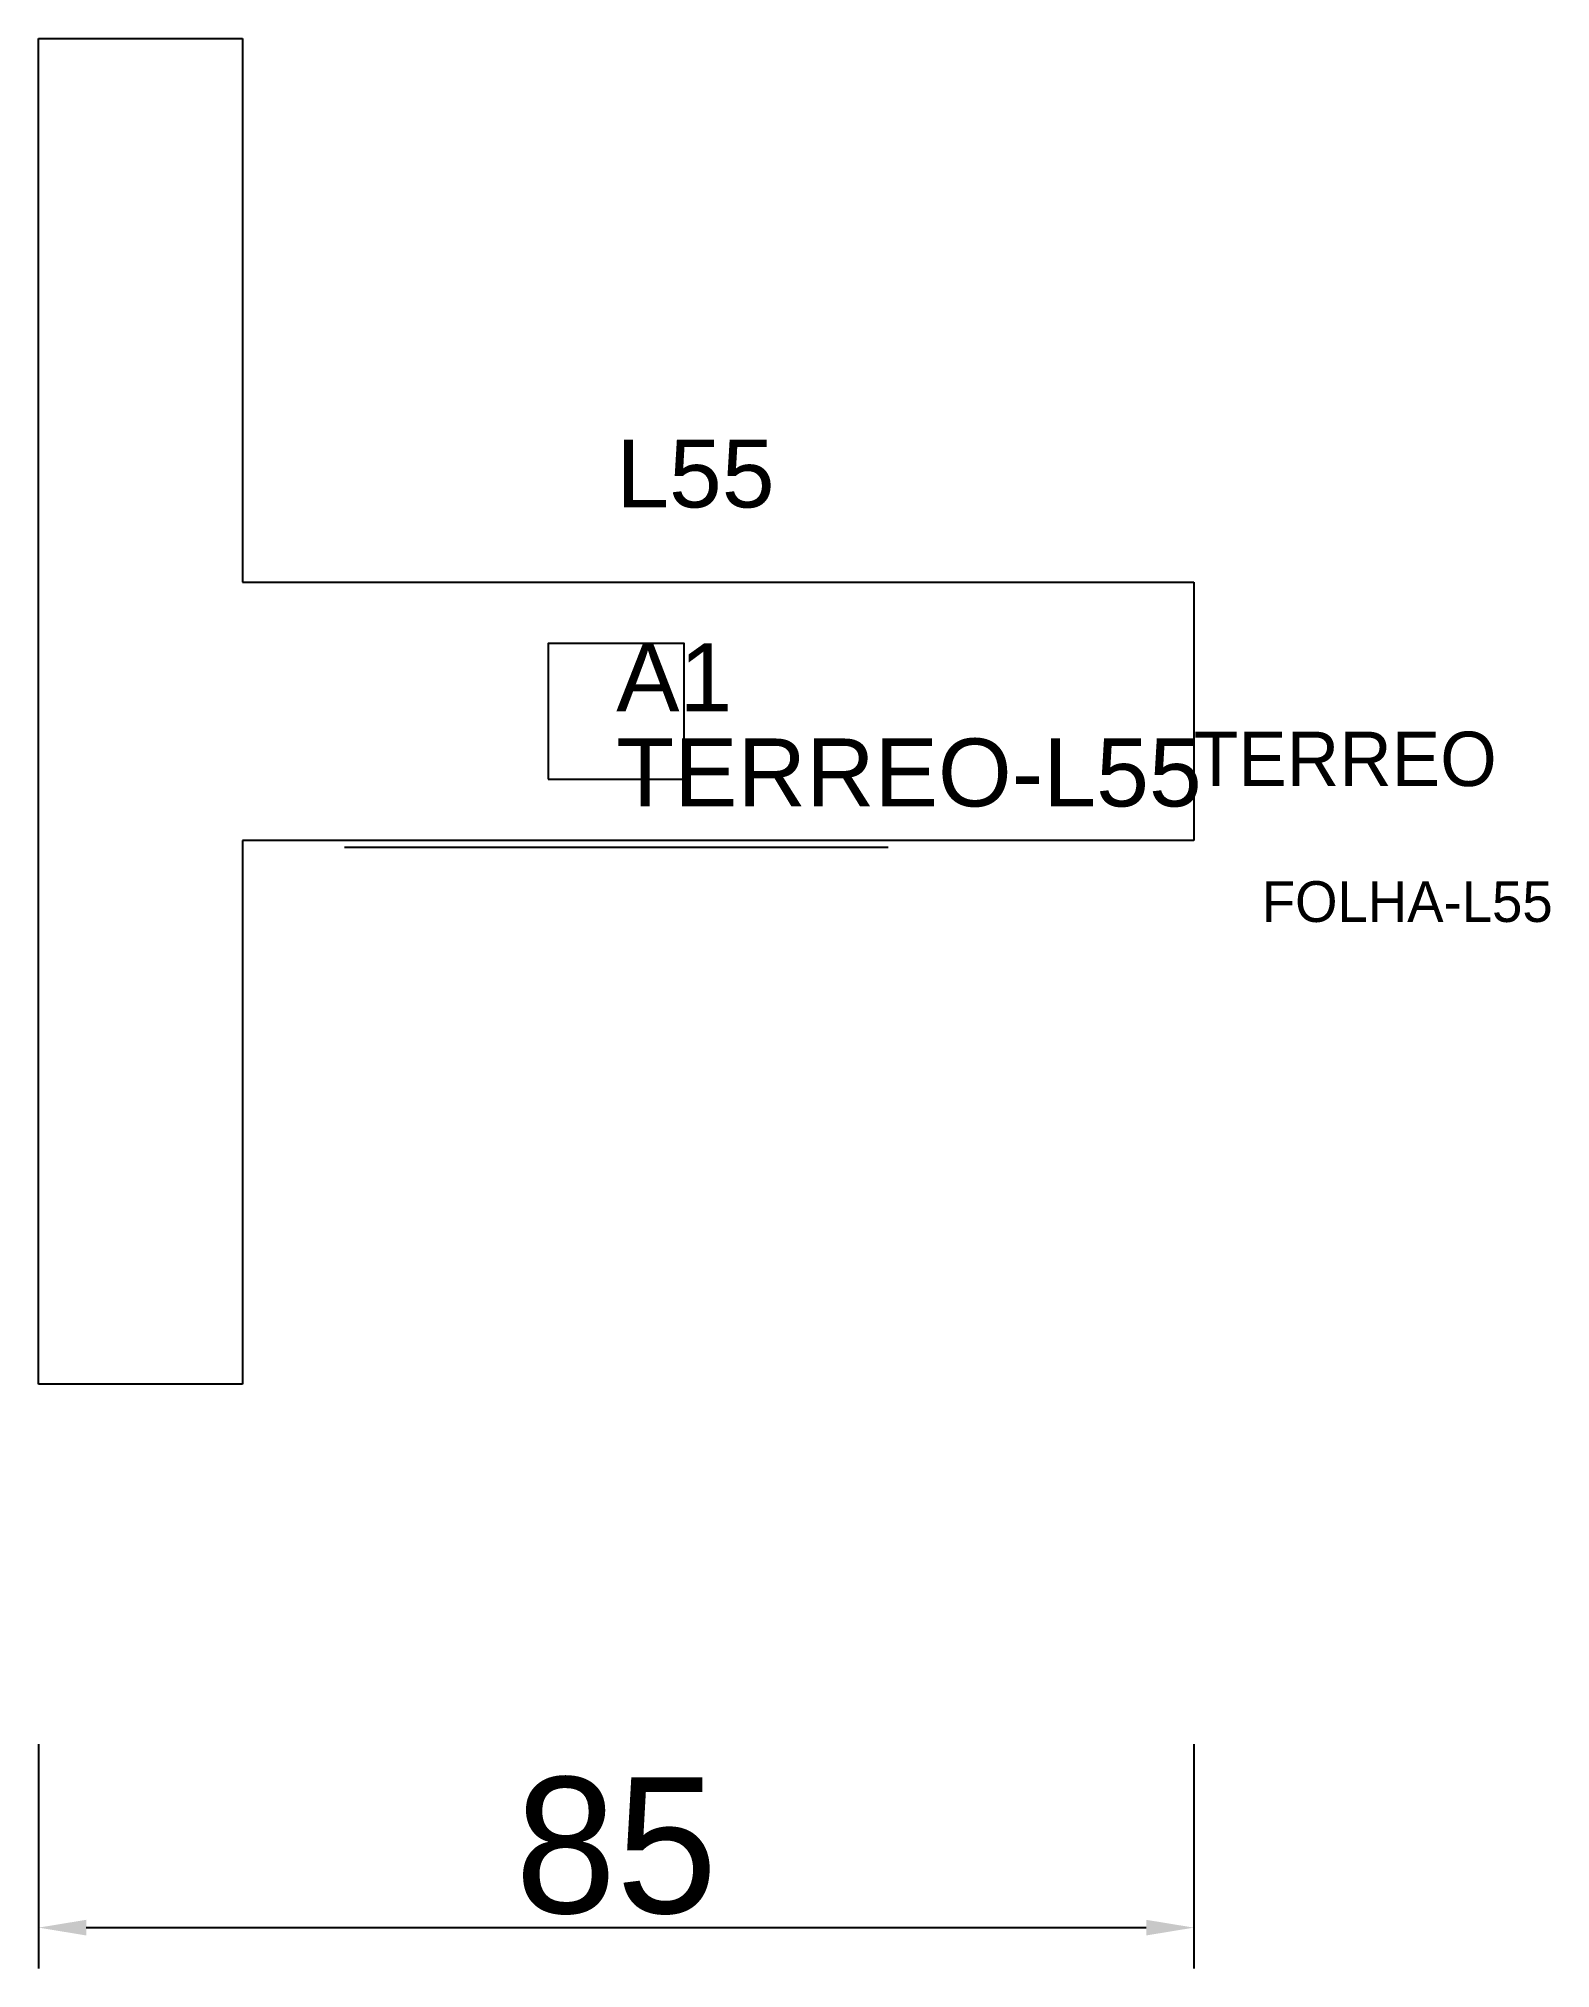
# Model space of a CAD drawing. Header units: metres. Extents: x 222 to 333, y 60 to 202.
import ezdxf

# ---------------------------------------------------------------- set-up
doc = ezdxf.new("R2010")
doc.units = ezdxf.units.M
for name, color, linetype in [('3', 3, 'CONTINUOUS'), ('AUX00', 7, 'CONTINUOUS'), ('COTA', 241, 'CONTINUOUS'), ('FOLHA', 255, 'CONTINUOUS'), ('Hachura', 251, 'CONTINUOUS'), ('NOMENCLATURA', 7, 'CONTINUOUS'), ('Nível', 160, 'CONTINUOUS'), ('Painéis', 200, 'CONTINUOUS'), ('Pilares', 5, 'CONTINUOUS'), ('SARR_2.2x7', 40, 'CONTINUOUS')]:
    doc.layers.add(name, color=color, linetype=linetype)
doc.styles.add('ARIAL', font='Arial.ttf')
doc.styles.add('STR_STANDARD', font='arial.ttf')
doc.dimstyles.new('EZ DXF', dxfattribs={"dimtxt": 10, "dimasz": 3.5, "dimexe": 3, "dimexo": 1.5, "dimgap": 1, "dimtad": 1, "dimdec": 1, "dimdsep": 46, "dimcen": 2.5, "dimazin": 3, "dimtfac": 1, "dimtmove": 0, "dimatfit": 3})

msp = doc.modelspace()

# ---------------------------------------------------------------- hatches: boundary and pattern name
at = {"layer": 'Hachura'}
h = msp.add_hatch(dxfattribs=at)
h.set_pattern_fill('ANSI31', scale=50)
h.paths.add_polyline_path([(307.2, 161.5), (307.2, 142.5), (237.2, 142.5), (237.2, 102.5), (222.2, 102.5), (222.2, 161.5), (222.2, 201.5), (237.2, 201.5), (237.2, 161.5)])
h = msp.add_hatch(dxfattribs=at)
h.set_pattern_fill('ANSI31', scale=50)
h.paths.add_polyline_path([(307.2, 161.5), (307.2, 142.5), (237.2, 142.5), (237.2, 102.5), (222.2, 102.5), (222.2, 161.5), (222.2, 201.5), (237.2, 201.5), (237.2, 161.5)])

# ---------------------------------------------------------------- linework, layer by layer
at = {"layer": 'Painéis', "color": 200}
for p, q in [((222.2, 161.5), (222.2, 201.5)), ((222.2, 201.5), (237.2, 201.5)), ((222.2, 161.5), (222.2, 201.5)), ((222.2, 201.5), (237.2, 201.5)), ((237.2, 201.5), (237.2, 161.5)), ((237.2, 201.5), (237.2, 161.5)), ((222.2, 102.5), (222.2, 161.5)), ((222.2, 102.5), (222.2, 161.5)), ((237.2, 161.5), (307.2, 161.5)), ((237.2, 161.5), (307.2, 161.5)), ((307.2, 161.5), (307.2, 142.5)), ((307.2, 161.5), (307.2, 142.5)), ((307.2, 142.5), (237.2, 142.5)), ((237.2, 142.5), (237.2, 102.5)), ((307.2, 142.5), (237.2, 142.5)), ((237.2, 142.5), (237.2, 102.5)), ((237.2, 102.5), (222.2, 102.5)), ((237.2, 102.5), (222.2, 102.5))]:
    msp.add_line(p, q, dxfattribs=at)
at = {"layer": 'Pilares'}
msp.add_lwpolyline([(259.7, 147), (269.7, 147), (269.7, 157), (259.7, 157)], close=True, dxfattribs=at)
msp.add_lwpolyline([(259.7, 147), (269.7, 147), (269.7, 157), (259.7, 157)], close=True, dxfattribs=at)
at = {"layer": 'SARR_2.2x7'}
msp.add_line((244.7, 142), (284.7, 142), dxfattribs=at)
msp.add_line((244.7, 142), (284.7, 142), dxfattribs=at)

# ---------------------------------------------------------------- texts
at = {"layer": '3', "style": 'STR_STANDARD'}
msp.add_text('A1', height=5, dxfattribs=at).set_placement((264.7, 152))
msp.add_text('A1', height=5, dxfattribs=at).set_placement((264.7, 152))
at = {"layer": 'AUX00', "style": 'STR_STANDARD'}
msp.add_text('TERREO-L55', height=5, dxfattribs=at).set_placement((264.7, 145))
msp.add_text('TERREO-L55', height=5, dxfattribs=at).set_placement((264.7, 145))
at = {"layer": 'FOLHA'}
msp.add_text('FOLHA-L55', height=3, dxfattribs=at).set_placement((312.2, 136.5))
msp.add_text('FOLHA-L55', height=3, dxfattribs=at).set_placement((312.2, 136.5))
at = {"layer": 'NOMENCLATURA', "insert": (264.7, 172), "char_height": 5, "attachment_point": 1, "style": 'ARIAL'}
msp.add_mtext('L55', dxfattribs=at)
msp.add_mtext('L55', dxfattribs=at)
at = {"layer": 'Nível'}
msp.add_text('TERREO', height=4, dxfattribs=at).set_placement((307.2, 146.5))
msp.add_text('TERREO', height=4, dxfattribs=at).set_placement((307.2, 146.5))

# ---------------------------------------------------------------- dimensions: what is measured, and where the dimension line sits
at = {"layer": 'COTA'}
msp.add_linear_dim(base=(222.2, 62.5), p1=(222.2, 77.5), p2=(307.2, 77.5), dimstyle='EZ DXF', dxfattribs=at).render()
msp.add_linear_dim(base=(222.2, 62.5), p1=(222.2, 77.5), p2=(307.2, 77.5), dimstyle='EZ DXF', dxfattribs=at).render()

doc.saveas('drawing.dxf')
